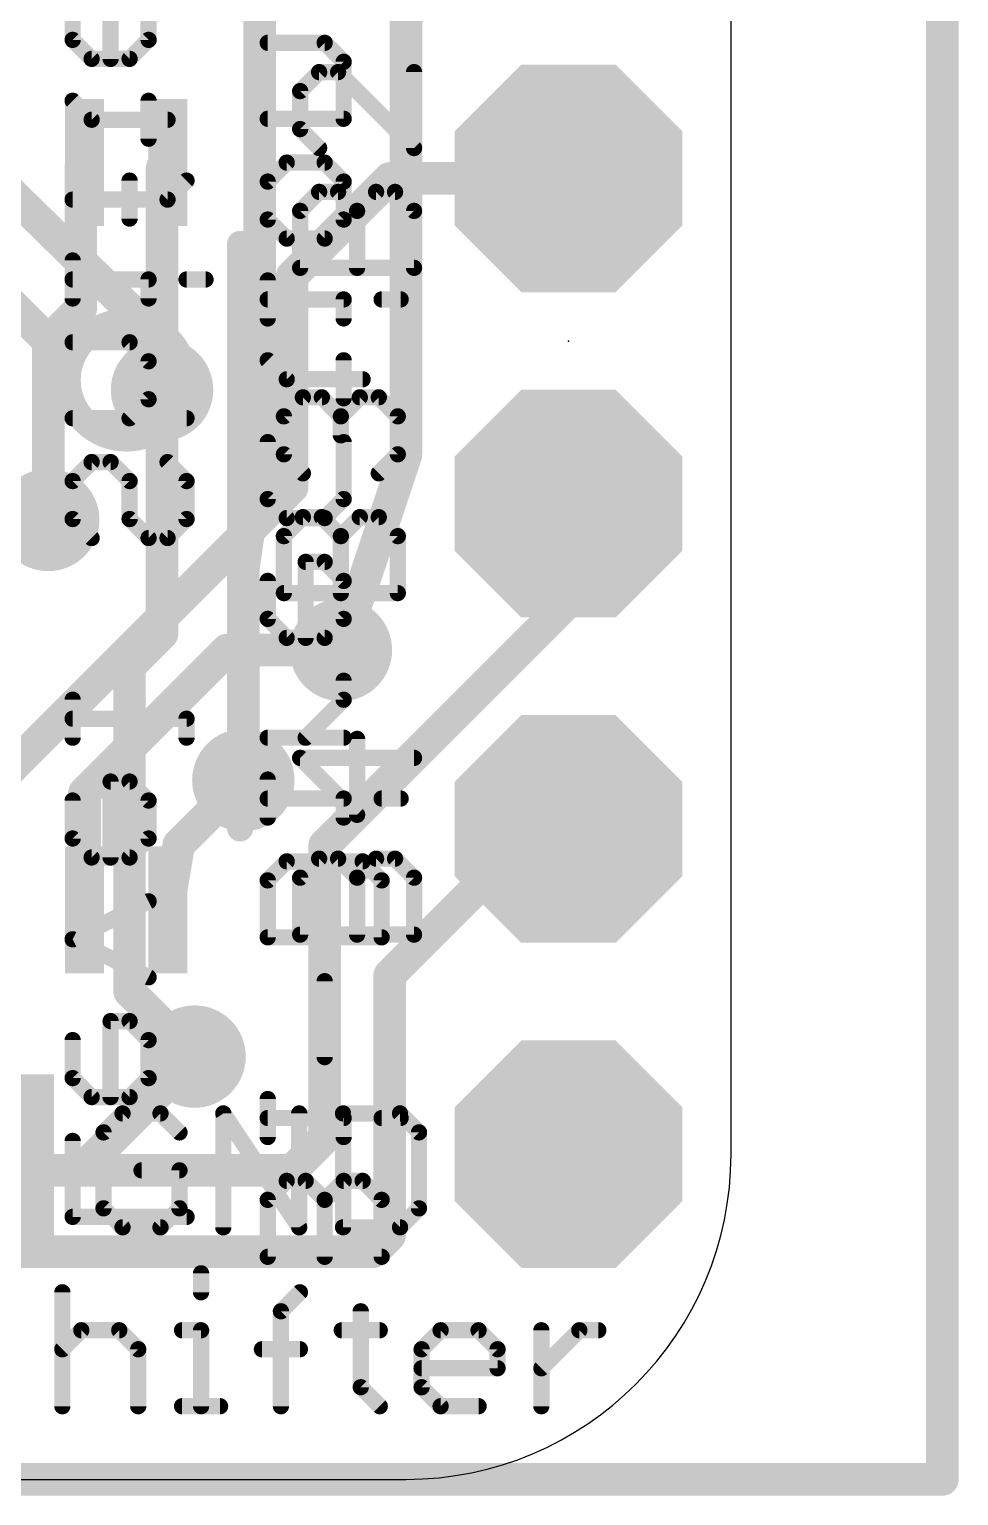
# Model space of a CAD drawing. Extents: x -0.5 to 14.5, y -0.1 to 18.7.
# Drawn here: x 7.22 to 14.48, y -0.13 to 11.32 of the extents above; entities that cross this region are included whole.
import ezdxf

# ---------------------------------------------------------------- set-up
doc = ezdxf.new("R2010")
doc.units = 0
for name, color, linetype in [('1', 12, 'CONTINUOUS'), ('16', 132, 'CONTINUOUS'), ('17', 110, 'CONTINUOUS'), ('18', 110, 'CONTINUOUS'), ('20', 53, 'CONTINUOUS'), ('21', 40, 'CONTINUOUS'), ('22', 6, 'CONTINUOUS'), ('23', 53, 'CONTINUOUS')]:
    doc.layers.add(name, color=color, linetype=linetype)

# ---------------------------------------------------------------- blocks, each defined once
blk = doc.blocks.new('OCTAGONP')
at = {"const_width": 0.5}
blk.add_lwpolyline([(-0.25, -0.1036), (-0.25, 0.1036), (-0.1036, 0.25), (0.1036, 0.25), (0.25, 0.1036), (0.25, -0.1036), (0.1036, -0.25), (-0.1036, -0.25), (-0.25, -0.1036), (-0.25, 0.1036)], dxfattribs=at)
blk = doc.blocks.new('RECT')
blk.add_solid([(-0.5, -0.5), (0.5, -0.5), (-0.5, 0.5), (0.5, 0.5)])
blk = doc.blocks.new('ROUNDV')
at = {"const_width": 0.5}
blk.add_lwpolyline([(0, -0.25, 1), (0, 0.25, 1), (0, -0.25)], format="xyb", dxfattribs=at)

msp = doc.modelspace()

# ---------------------------------------------------------------- linework, layer by layer
at = {"layer": '1', "const_width": 0.254}
for points in [[(7.62, 10.2538), (7.65, 10.2838)], [(7.62, 9.144), (7.62, 10.2538)], [(8.255, 10.2388), (8.3, 10.2838)], [(8.255, 8.509), (8.255, 10.2388)], [(9.271, 9.398), (10.033, 10.16)], [(10.033, 10.16), (11.43, 10.16)], [(9.271, 7.747), (9.271, 9.398)], [(7.366, 8.89), (7.62, 9.144)], [(7.366, 7.493), (7.366, 8.89)], [(9.271, 7.747), (7, 5.476)], [(7.65, 5.364), (8.763, 6.477)], [(8.763, 6.477), (9.652, 6.477)], [(8.3852, 4.9562), (8.89, 5.461)], [(7.65, 4.4482), (7.65, 5.364)], [(8.3, 4.4482), (8.3852, 4.9562)], [(7.62, 2.413), (8.509, 3.302)], [(6.792, 2.413), (7.62, 2.413)]]:
    msp.add_lwpolyline(points, dxfattribs=at)
at = {"layer": '1', "const_width": 0.127}
for points in [[(7.6835, 10.2538, 1), (7.5565, 10.2538)], [(7.5751, 10.2987, 1), (7.6649, 10.2089)], [(7.6949, 10.2389, 1), (7.6051, 10.3287)], [(8.3185, 10.2388, 1), (8.1915, 10.2388)], [(8.2101, 10.2837, 1), (8.2999, 10.1939)], [(8.3449, 10.2389, 1), (8.2551, 10.3287)], [(10.033, 10.2235, 1), (10.033, 10.0965)], [(10.0779, 10.1151, 1), (9.9881, 10.2049)], [(11.43, 10.0965, 1), (11.43, 10.2235)], [(9.3345, 9.398, 1), (9.2075, 9.398)], [(9.2261, 9.4429, 1), (9.3159, 9.3531)], [(7.5565, 9.144, 1), (7.6835, 9.144)], [(7.6649, 9.0991, 1), (7.5751, 9.1889)], [(7.4295, 8.89, 1), (7.3025, 8.89)], [(7.3211, 8.9349, 1), (7.4109, 8.8451)], [(8.1915, 8.509, 1), (8.3185, 8.509)], [(9.2075, 7.747, 1), (9.3345, 7.747)], [(9.3159, 7.7021, 1), (9.2261, 7.7919)], [(7.3025, 7.493, 1), (7.4295, 7.493)], [(8.763, 6.5405, 1), (8.763, 6.4135)], [(8.8079, 6.4321, 1), (8.7181, 6.5219)], [(9.652, 6.4135, 1), (9.652, 6.5405)], [(8.9349, 5.4161, 1), (8.8451, 5.5059)], [(7.7135, 5.364, 1), (7.5865, 5.364)], [(7.6051, 5.4089, 1), (7.6949, 5.3191)], [(8.3403, 5.0011, 1), (8.4301, 4.9113)], [(8.4478, 4.9457, 1), (8.3226, 4.9667)], [(7.5865, 4.4482, 1), (7.7135, 4.4482)], [(8.2374, 4.4587, 1), (8.3626, 4.4377)], [(8.5539, 3.2571, 1), (8.4641, 3.3469)], [(7.5751, 2.4579, 1), (7.6649, 2.3681)], [(7.62, 2.3495, 1), (7.62, 2.4765)]]:
    msp.add_lwpolyline(points, format="xyb", dxfattribs=at)
at = {"layer": '16', "const_width": 0.254}
for points in [[(14.351, 0), (14.351, 18.542)], [(1.778, 15.24), (8.255, 8.89)], [(9.017, 8.001), (9.017, 13.462)], [(3.556, 12.7), (7.366, 8.89)], [(10.16, 11.43), (11.43, 12.7)], [(10.16, 8.001), (10.16, 11.43)], [(7.366, 8.89), (7.366, 7.493)], [(8.255, 8.89), (8.255, 8.509)], [(8.255, 6.604), (8.255, 8.509)], [(8.89, 7.112), (9.017, 8.001)], [(9.652, 6.477), (10.16, 8.001)], [(11.43, 6.858), (11.43, 7.62)], [(8.89, 5.461), (8.89, 7.112)], [(11.43, 6.858), (9.525, 4.953)], [(8.001, 6.35), (8.255, 6.604)], [(8.001, 3.81), (8.001, 6.35)], [(11.049, 4.953), (11.43, 5.08)], [(9.525, 4.953), (9.525, 2.667)], [(11.049, 4.953), (10.033, 3.937)], [(10.033, 3.937), (10.033, 1.905)], [(8.509, 3.302), (8.001, 3.81)], [(9.525, 2.667), (9.271, 2.413)], [(9.271, 2.413), (6.731, 2.413)], [(10.033, 1.905), (9.906, 1.778)], [(9.906, 1.778), (6.35, 1.778)], [(-0.381, 0), (14.351, 0)]]:
    msp.add_lwpolyline(points, dxfattribs=at)
at = {"layer": '16', "const_width": 0.127}
for points in [[(10.1151, 11.4749, 1), (10.2049, 11.3851)], [(7.4295, 8.89, 1), (7.3025, 8.89)], [(7.3211, 8.8451, 1), (7.4109, 8.9349)], [(8.3185, 8.89, 1), (8.1915, 8.89)], [(8.2105, 8.8447, 1), (8.2995, 8.9353)], [(8.3185, 8.509, 1), (8.1915, 8.509)], [(8.1915, 8.509, 1), (8.3185, 8.509)], [(8.9535, 8.001, 1), (9.0805, 8.001)], [(9.0799, 7.992, 1), (8.9541, 8.01)], [(10.0965, 8.001, 1), (10.2235, 8.001)], [(10.2202, 7.9809, 1), (10.0998, 8.0211)], [(11.4935, 7.62, 1), (11.3665, 7.62)], [(7.3025, 7.493, 1), (7.4295, 7.493)], [(8.9535, 7.112, 1), (8.8265, 7.112)], [(8.8271, 7.121, 1), (8.9529, 7.103)], [(11.3665, 6.858, 1), (11.4935, 6.858)], [(11.4749, 6.8131, 1), (11.3851, 6.9029)], [(8.1915, 6.604, 1), (8.3185, 6.604)], [(8.2999, 6.5591, 1), (8.2101, 6.6489)], [(9.5918, 6.4971, 1), (9.7122, 6.4569)], [(8.0645, 6.35, 1), (7.9375, 6.35)], [(7.9561, 6.3949, 1), (8.0459, 6.3051)], [(8.8265, 5.461, 1), (8.9535, 5.461)], [(11.4501, 5.0198, 1), (11.4099, 5.1402)], [(9.5885, 4.953, 1), (9.4615, 4.953)], [(9.4801, 4.9979, 1), (9.5699, 4.9081)], [(11.0289, 5.0132, 1), (11.0691, 4.8928)], [(11.0939, 4.9081, 1), (11.0041, 4.9979)], [(10.0965, 3.937, 1), (9.9695, 3.937)], [(9.9881, 3.9819, 1), (10.0779, 3.8921)], [(8.0459, 3.8549, 1), (7.9561, 3.7651)], [(7.9375, 3.81, 1), (8.0645, 3.81)], [(8.4641, 3.2571, 1), (8.5539, 3.3469)], [(9.5699, 2.6221, 1), (9.4801, 2.7119)], [(9.4615, 2.667, 1), (9.5885, 2.667)], [(9.2261, 2.4579, 1), (9.3159, 2.3681)], [(9.271, 2.3495, 1), (9.271, 2.4765)], [(9.9695, 1.905, 1), (10.0965, 1.905)], [(10.0779, 1.8601, 1), (9.9881, 1.9499)], [(9.8611, 1.8229, 1), (9.9509, 1.7331)], [(9.906, 1.7145, 1), (9.906, 1.8415)], [(14.351, -0.0635, 1), (14.351, 0.0635)], [(14.2875, 0, 1), (14.4145, 0)]]:
    msp.add_lwpolyline(points, format="xyb", dxfattribs=at)
at = {"layer": '20'}
for p, q in [((12.7, 2.54), (12.7, 15.24)), ((2.54, 0), (10.16, 0))]:
    msp.add_line(p, q, dxfattribs=at)
msp.add_arc((10.16, 2.54), 2.54, 270, 0, dxfattribs=at)
at = {"layer": '21'}
for points, const_width in [([(9.482, 10.9902), (9.3337, 10.8419)], 0.127), ([(9.6303, 10.9902), (9.482, 10.9902)], 0.127), ([(10.2235, 10.397), (9.6303, 10.9902)], 0.127), ([(10.2235, 10.9902), (10.2235, 10.397)], 0.127), ([(9.3337, 10.8419), (9.3337, 10.5453)], 0.127), ([(9.3337, 10.5453), (9.482, 10.397)], 0.127), ([(9.3337, 9.9064), (9.482, 10.0547)], 0.127), ([(9.482, 10.0547), (9.6303, 10.0547)], 0.127), ([(9.6303, 10.0547), (9.7786, 9.9064)], 0.127), ([(9.7786, 9.9064), (9.9269, 10.0547)], 0.127), ([(9.9269, 10.0547), (10.0752, 10.0547)], 0.127), ([(10.0752, 10.0547), (10.2235, 9.9064)], 0.127), ([(9.3337, 9.4615), (9.3337, 9.9064)], 0.127), ([(9.7786, 9.4615), (9.7786, 9.9064)], 0.127), ([(10.2235, 9.9064), (10.2235, 9.4615)], 0.127), ([(8.8646, 9.6488), (8.8646, 5.0832)], 0.2032), ([(10.2235, 9.4615), (9.3337, 9.4615)], 0.127), ([(9.2067, 8.3019), (9.355, 8.4502)], 0.127), ([(9.355, 8.4502), (9.5033, 8.4502)], 0.127), ([(9.5033, 8.4502), (9.6516, 8.3019)], 0.127), ([(9.6516, 8.3019), (9.7999, 8.4502)], 0.127), ([(9.7999, 8.4502), (9.9482, 8.4502)], 0.127), ([(9.9482, 8.4502), (10.0965, 8.3019)], 0.127), ([(9.2067, 8.0053), (9.2067, 8.3019)], 0.127), ([(9.6516, 8.3019), (9.6516, 8.1536)], 0.127), ([(10.0965, 8.3019), (10.0965, 8.0053)], 0.127), ([(9.355, 7.857), (9.2067, 8.0053)], 0.127), ([(10.0965, 8.0053), (9.9482, 7.857)], 0.127), ([(9.2067, 7.3664), (9.355, 7.5147)], 0.127), ([(9.355, 7.5147), (9.5033, 7.5147)], 0.127), ([(9.5033, 7.5147), (9.6516, 7.3664)], 0.127), ([(9.6516, 7.3664), (9.7999, 7.5147)], 0.127), ([(9.7999, 7.5147), (9.9482, 7.5147)], 0.127), ([(9.9482, 7.5147), (10.0965, 7.3664)], 0.127), ([(9.2067, 6.9215), (9.2067, 7.3664)], 0.127), ([(9.6516, 6.9215), (9.6516, 7.3664)], 0.127), ([(10.0965, 7.3664), (10.0965, 6.9215)], 0.127), ([(10.0965, 6.9215), (9.2067, 6.9215)], 0.127), ([(9.7786, 5.19), (9.7786, 5.7832)], 0.127), ([(10.2235, 5.6349), (9.3337, 5.6349)], 0.127), ([(9.3337, 5.6349), (9.7786, 5.19)], 0.127), ([(9.3337, 4.6994), (9.482, 4.8477)], 0.127), ([(9.482, 4.8477), (9.6303, 4.8477)], 0.127), ([(9.6303, 4.8477), (9.7786, 4.6994)], 0.127), ([(9.7786, 4.6994), (9.9269, 4.8477)], 0.127), ([(9.9269, 4.8477), (10.0752, 4.8477)], 0.127), ([(10.0752, 4.8477), (10.2235, 4.6994)], 0.127), ([(9.3337, 4.2545), (9.3337, 4.6994)], 0.127), ([(9.7786, 4.2545), (9.7786, 4.6994)], 0.127), ([(10.2235, 4.6994), (10.2235, 4.2545)], 0.127), ([(10.2235, 4.2545), (9.3337, 4.2545)], 0.127), ([(7.9462, 2.8583), (7.7979, 2.71)], 0.127), ([(8.2428, 2.8583), (7.9462, 2.8583)], 0.127), ([(8.3911, 2.71), (8.2428, 2.8583)], 0.127), ([(8.7335, 1.9685), (8.7335, 2.8583)], 0.127), ([(8.7335, 2.8583), (9.3266, 1.9685)], 0.127), ([(9.3266, 1.9685), (9.3266, 2.8583)], 0.127), ([(9.669, 2.8583), (9.669, 1.9685)], 0.127), ([(10.1139, 2.8583), (9.669, 2.8583)], 0.127), ([(10.2622, 2.71), (10.1139, 2.8583)], 0.127), ([(7.7979, 2.71), (7.7979, 2.1168)], 0.127), ([(10.2622, 2.1168), (10.2622, 2.71)], 0.127), ([(8.3911, 2.4134), (8.0945, 2.4134)], 0.127), ([(8.3911, 2.1168), (8.3911, 2.4134)], 0.127), ([(7.7979, 2.1168), (7.9462, 1.9685)], 0.127), ([(8.2428, 1.9685), (8.3911, 2.1168)], 0.127), ([(10.1139, 1.9685), (10.2622, 2.1168)], 0.127), ([(7.9462, 1.9685), (8.2428, 1.9685)], 0.127), ([(9.669, 1.9685), (10.1139, 1.9685)], 0.127), ([(8.5598, 1.6096), (8.5598, 1.4613)], 0.127), ([(7.476, 1.4613), (7.476, 0.5715)], 0.127), ([(9.1835, 1.313), (9.3318, 1.4613)], 0.127), ([(9.1835, 0.5715), (9.1835, 1.313)], 0.127), ([(9.8072, 1.313), (9.8072, 0.7198)], 0.127), ([(7.476, 1.0164), (7.6243, 1.1647)], 0.127), ([(7.6243, 1.1647), (7.9209, 1.1647)], 0.127), ([(7.9209, 1.1647), (8.0692, 1.0164)], 0.127), ([(8.4115, 1.1647), (8.5598, 1.1647)], 0.127), ([(8.5598, 1.1647), (8.5598, 0.5715)], 0.127), ([(9.6589, 1.1647), (9.9555, 1.1647)], 0.127), ([(10.2826, 1.0164), (10.4309, 1.1647)], 0.127), ([(10.4309, 1.1647), (10.7275, 1.1647)], 0.127), ([(10.7275, 1.1647), (10.8757, 1.0164)], 0.127), ([(11.2181, 0.5715), (11.2181, 1.1647)], 0.127), ([(11.2181, 0.8681), (11.5147, 1.1647)], 0.127), ([(11.5147, 1.1647), (11.663, 1.1647)], 0.127), ([(8.0692, 1.0164), (8.0692, 0.5715)], 0.127), ([(9.0352, 1.0164), (9.3318, 1.0164)], 0.127), ([(10.2826, 0.7198), (10.2826, 1.0164)], 0.127), ([(10.8757, 1.0164), (10.8757, 0.8681)], 0.127), ([(10.8757, 0.8681), (10.2826, 0.8681)], 0.127), ([(9.8072, 0.7198), (9.9555, 0.5715)], 0.127), ([(10.4309, 0.5715), (10.2826, 0.7198)], 0.127), ([(8.4115, 0.5715), (8.7081, 0.5715)], 0.127), ([(10.7275, 0.5715), (10.4309, 0.5715)], 0.127)]:
    msp.add_lwpolyline(points, dxfattribs=dict(at, const_width=const_width))
for points, const_width in [([(9.482, 11.0219, 1), (9.482, 10.9584)], 0.0635), ([(9.5045, 10.9677, 1), (9.4596, 11.0126)], 0.0635), ([(9.6528, 11.0126, 1), (9.6079, 10.9677)], 0.0635), ([(9.6303, 10.9584, 1), (9.6303, 11.0219)], 0.0635), ([(10.2553, 10.9902, 1), (10.1918, 10.9902)], 0.0635), ([(9.3655, 10.8419, 1), (9.302, 10.8419)], 0.0635), ([(9.3113, 10.8643, 1), (9.3562, 10.8194)], 0.0635), ([(9.302, 10.5453, 1), (9.3655, 10.5453)], 0.0635), ([(9.3562, 10.5678, 1), (9.3113, 10.5229)], 0.0635), ([(9.4596, 10.3746, 1), (9.5045, 10.4195)], 0.0635), ([(10.1918, 10.397, 1), (10.2553, 10.397)], 0.0635), ([(10.201, 10.3746, 1), (10.246, 10.4195)], 0.0635), ([(9.482, 10.0864, 1), (9.482, 10.0229)], 0.0635), ([(9.5045, 10.0322, 1), (9.4596, 10.0771)], 0.0635), ([(9.6528, 10.0771, 1), (9.6079, 10.0322)], 0.0635), ([(9.6303, 10.0229, 1), (9.6303, 10.0864)], 0.0635), ([(9.9269, 10.0864, 1), (9.9269, 10.0229)], 0.0635), ([(9.9494, 10.0322, 1), (9.9045, 10.0771)], 0.0635), ([(10.0977, 10.0771, 1), (10.0528, 10.0322)], 0.0635), ([(10.0752, 10.0229, 1), (10.0752, 10.0864)], 0.0635), ([(9.3655, 9.9064, 1), (9.302, 9.9064)], 0.0635), ([(9.8104, 9.9064, 1), (9.7469, 9.9064)], 0.0635), ([(10.2553, 9.9064, 1), (10.1918, 9.9064)], 0.0635), ([(9.3113, 9.9288, 1), (9.3562, 9.8839)], 0.0635), ([(9.7562, 9.9288, 1), (9.8011, 9.8839)], 0.0635), ([(9.7562, 9.8839, 1), (9.8011, 9.9288)], 0.0635), ([(10.201, 9.8839, 1), (10.246, 9.9288)], 0.0635), ([(8.9154, 9.6488, 1), (8.8138, 9.6488)], 0.1016), ([(9.3337, 9.4933, 1), (9.3337, 9.4298)], 0.0635), ([(10.2235, 9.4298, 1), (10.2235, 9.4933)], 0.0635), ([(9.302, 9.4615, 1), (9.3655, 9.4615)], 0.0635), ([(9.7469, 9.4615, 1), (9.8104, 9.4615)], 0.0635), ([(10.1918, 9.4615, 1), (10.2553, 9.4615)], 0.0635), ([(7.9756, 8.128, 1), (7.9756, 9.0424, 1), (7.9756, 8.128)], 0.2032), ([(9.355, 8.4819, 1), (9.355, 8.4184)], 0.0635), ([(9.3775, 8.4277, 1), (9.3326, 8.4726)], 0.0635), ([(9.5258, 8.4726, 1), (9.4809, 8.4277)], 0.0635), ([(9.5033, 8.4184, 1), (9.5033, 8.4819)], 0.0635), ([(9.7999, 8.4819, 1), (9.7999, 8.4184)], 0.0635), ([(9.8224, 8.4277, 1), (9.7775, 8.4726)], 0.0635), ([(9.9707, 8.4726, 1), (9.9258, 8.4277)], 0.0635), ([(9.9482, 8.4184, 1), (9.9482, 8.4819)], 0.0635), ([(9.2385, 8.3019, 1), (9.175, 8.3019)], 0.0635), ([(9.6834, 8.3019, 1), (9.6199, 8.3019)], 0.0635), ([(10.1283, 8.3019, 1), (10.0648, 8.3019)], 0.0635), ([(9.1843, 8.3243, 1), (9.2292, 8.2794)], 0.0635), ([(9.6292, 8.3243, 1), (9.6741, 8.2794)], 0.0635), ([(9.6292, 8.2794, 1), (9.6741, 8.3243)], 0.0635), ([(10.074, 8.2794, 1), (10.119, 8.3243)], 0.0635), ([(9.6199, 8.1536, 1), (9.6834, 8.1536)], 0.0635), ([(9.2292, 8.0278, 1), (9.1843, 7.9829)], 0.0635), ([(9.175, 8.0053, 1), (9.2385, 8.0053)], 0.0635), ([(10.0648, 8.0053, 1), (10.1283, 8.0053)], 0.0635), ([(10.119, 7.9829, 1), (10.074, 8.0278)], 0.0635), ([(9.3326, 7.8346, 1), (9.3775, 7.8795)], 0.0635), ([(9.9258, 7.8795, 1), (9.9707, 7.8346)], 0.0635), ([(9.355, 7.5464, 1), (9.355, 7.4829)], 0.0635), ([(9.3775, 7.4922, 1), (9.3326, 7.5371)], 0.0635), ([(9.5258, 7.5371, 1), (9.4809, 7.4922)], 0.0635), ([(9.5033, 7.4829, 1), (9.5033, 7.5464)], 0.0635), ([(9.7999, 7.5464, 1), (9.7999, 7.4829)], 0.0635), ([(9.8224, 7.4922, 1), (9.7775, 7.5371)], 0.0635), ([(9.9707, 7.5371, 1), (9.9258, 7.4922)], 0.0635), ([(9.9482, 7.4829, 1), (9.9482, 7.5464)], 0.0635), ([(9.2385, 7.3664, 1), (9.175, 7.3664)], 0.0635), ([(9.1843, 7.3888, 1), (9.2292, 7.3439)], 0.0635), ([(9.6834, 7.3664, 1), (9.6199, 7.3664)], 0.0635), ([(9.6292, 7.3888, 1), (9.6741, 7.3439)], 0.0635), ([(9.6292, 7.3439, 1), (9.6741, 7.3888)], 0.0635), ([(10.1283, 7.3664, 1), (10.0648, 7.3664)], 0.0635), ([(10.074, 7.3439, 1), (10.119, 7.3888)], 0.0635), ([(9.2067, 6.9532, 1), (9.2067, 6.8898)], 0.0635), ([(9.175, 6.9215, 1), (9.2385, 6.9215)], 0.0635), ([(9.6199, 6.9215, 1), (9.6834, 6.9215)], 0.0635), ([(10.0648, 6.9215, 1), (10.1283, 6.9215)], 0.0635), ([(10.0965, 6.8898, 1), (10.0965, 6.9532)], 0.0635), ([(9.8104, 5.7832, 1), (9.7469, 5.7832)], 0.0635), ([(9.3337, 5.6666, 1), (9.3337, 5.6031)], 0.0635), ([(9.3562, 5.6573, 1), (9.3113, 5.6124)], 0.0635), ([(10.2235, 5.6031, 1), (10.2235, 5.6666)], 0.0635), ([(9.7469, 5.19, 1), (9.8104, 5.19)], 0.0635), ([(9.7562, 5.1676, 1), (9.8011, 5.2125)], 0.0635), ([(8.8138, 5.0832, 1), (8.9154, 5.0832)], 0.1016), ([(9.482, 4.8794, 1), (9.482, 4.8159)], 0.0635), ([(9.5045, 4.8252, 1), (9.4596, 4.8701)], 0.0635), ([(9.6528, 4.8701, 1), (9.6079, 4.8252)], 0.0635), ([(9.6303, 4.8159, 1), (9.6303, 4.8794)], 0.0635), ([(9.9269, 4.8794, 1), (9.9269, 4.8159)], 0.0635), ([(9.9494, 4.8252, 1), (9.9045, 4.8701)], 0.0635), ([(10.0977, 4.8701, 1), (10.0528, 4.8252)], 0.0635), ([(10.0752, 4.8159, 1), (10.0752, 4.8794)], 0.0635), ([(9.3655, 4.6994, 1), (9.302, 4.6994)], 0.0635), ([(9.3113, 4.7218, 1), (9.3562, 4.6769)], 0.0635), ([(9.8104, 4.6994, 1), (9.7469, 4.6994)], 0.0635), ([(9.7562, 4.7218, 1), (9.8011, 4.6769)], 0.0635), ([(9.7562, 4.6769, 1), (9.8011, 4.7218)], 0.0635), ([(10.2553, 4.6994, 1), (10.1918, 4.6994)], 0.0635), ([(10.201, 4.6769, 1), (10.246, 4.7218)], 0.0635), ([(9.3337, 4.2862, 1), (9.3337, 4.2228)], 0.0635), ([(9.302, 4.2545, 1), (9.3655, 4.2545)], 0.0635), ([(9.7469, 4.2545, 1), (9.8104, 4.2545)], 0.0635), ([(10.1918, 4.2545, 1), (10.2553, 4.2545)], 0.0635), ([(10.2235, 4.2228, 1), (10.2235, 4.2862)], 0.0635), ([(7.9462, 2.89, 1), (7.9462, 2.8265)], 0.0635), ([(7.9687, 2.8358, 1), (7.9238, 2.8807)], 0.0635), ([(8.2653, 2.8807, 1), (8.2204, 2.8358)], 0.0635), ([(8.2428, 2.8265, 1), (8.2428, 2.89)], 0.0635), ([(8.7599, 2.8759, 1), (8.707, 2.8406)], 0.0635), ([(8.7652, 2.8583, 1), (8.7017, 2.8583)], 0.0635), ([(9.3584, 2.8583, 1), (9.2949, 2.8583)], 0.0635), ([(9.7007, 2.8583, 1), (9.6372, 2.8583)], 0.0635), ([(9.669, 2.89, 1), (9.669, 2.8265)], 0.0635), ([(10.1363, 2.8807, 1), (10.0914, 2.8358)], 0.0635), ([(10.1139, 2.8265, 1), (10.1139, 2.89)], 0.0635), ([(7.8297, 2.71, 1), (7.7662, 2.71)], 0.0635), ([(7.7755, 2.7324, 1), (7.8204, 2.6875)], 0.0635), ([(8.3687, 2.6875, 1), (8.4136, 2.7324)], 0.0635), ([(10.2939, 2.71, 1), (10.2304, 2.71)], 0.0635), ([(10.2397, 2.6875, 1), (10.2846, 2.7324)], 0.0635), ([(8.0945, 2.4451, 1), (8.0945, 2.3816)], 0.0635), ([(8.4229, 2.4134, 1), (8.3594, 2.4134)], 0.0635), ([(8.3911, 2.3816, 1), (8.3911, 2.4451)], 0.0635), ([(7.8204, 2.1392, 1), (7.7755, 2.0943)], 0.0635), ([(8.4136, 2.0943, 1), (8.3687, 2.1392)], 0.0635), ([(10.2846, 2.0943, 1), (10.2397, 2.1392)], 0.0635), ([(7.7662, 2.1168, 1), (7.8297, 2.1168)], 0.0635), ([(8.3594, 2.1168, 1), (8.4229, 2.1168)], 0.0635), ([(10.2304, 2.1168, 1), (10.2939, 2.1168)], 0.0635), ([(7.9462, 2.0003, 1), (7.9462, 1.9368)], 0.0635), ([(7.9238, 1.946, 1), (7.9687, 1.991)], 0.0635), ([(8.2204, 1.991, 1), (8.2653, 1.946)], 0.0635), ([(8.2428, 1.9368, 1), (8.2428, 2.0003)], 0.0635), ([(8.7017, 1.9685, 1), (8.7652, 1.9685)], 0.0635), ([(9.2949, 1.9685, 1), (9.3584, 1.9685)], 0.0635), ([(9.3002, 1.9509, 1), (9.3531, 1.9861)], 0.0635), ([(9.6372, 1.9685, 1), (9.7007, 1.9685)], 0.0635), ([(9.669, 2.0003, 1), (9.669, 1.9368)], 0.0635), ([(10.0914, 1.991, 1), (10.1363, 1.946)], 0.0635), ([(10.1139, 1.9368, 1), (10.1139, 2.0003)], 0.0635), ([(8.5916, 1.6096, 1), (8.5281, 1.6096)], 0.0635), ([(7.5078, 1.4613, 1), (7.4443, 1.4613)], 0.0635), ([(8.5281, 1.4613, 1), (8.5916, 1.4613)], 0.0635), ([(9.3543, 1.4388, 1), (9.3093, 1.4837)], 0.0635), ([(9.2153, 1.313, 1), (9.1518, 1.313)], 0.0635), ([(9.8389, 1.313, 1), (9.7754, 1.313)], 0.0635), ([(9.1611, 1.3354, 1), (9.206, 1.2905)], 0.0635), ([(7.6243, 1.1964, 1), (7.6243, 1.1329)], 0.0635), ([(7.6468, 1.1422, 1), (7.6019, 1.1871)], 0.0635), ([(7.9433, 1.1871, 1), (7.8984, 1.1422)], 0.0635), ([(7.9209, 1.1329, 1), (7.9209, 1.1964)], 0.0635), ([(8.4115, 1.1964, 1), (8.4115, 1.1329)], 0.0635), ([(8.5916, 1.1647, 1), (8.5281, 1.1647)], 0.0635), ([(8.5598, 1.1329, 1), (8.5598, 1.1964)], 0.0635), ([(9.6589, 1.1964, 1), (9.6589, 1.1329)], 0.0635), ([(9.9555, 1.1329, 1), (9.9555, 1.1964)], 0.0635), ([(10.4309, 1.1964, 1), (10.4309, 1.1329)], 0.0635), ([(10.4533, 1.1422, 1), (10.4084, 1.1871)], 0.0635), ([(10.7499, 1.1871, 1), (10.705, 1.1422)], 0.0635), ([(10.7275, 1.1329, 1), (10.7275, 1.1964)], 0.0635), ([(11.2498, 1.1647, 1), (11.1863, 1.1647)], 0.0635), ([(11.5147, 1.1964, 1), (11.5147, 1.1329)], 0.0635), ([(11.5371, 1.1422, 1), (11.4922, 1.1871)], 0.0635), ([(11.663, 1.1329, 1), (11.663, 1.1964)], 0.0635), ([(7.4536, 1.0388, 1), (7.4985, 0.9939)], 0.0635), ([(8.1009, 1.0164, 1), (8.0374, 1.0164)], 0.0635), ([(8.0467, 0.9939, 1), (8.0916, 1.0388)], 0.0635), ([(9.0352, 1.0481, 1), (9.0352, 0.9846)], 0.0635), ([(9.3318, 0.9846, 1), (9.3318, 1.0481)], 0.0635), ([(10.3143, 1.0164, 1), (10.2508, 1.0164)], 0.0635), ([(10.2601, 1.0388, 1), (10.305, 0.9939)], 0.0635), ([(10.9075, 1.0164, 1), (10.844, 1.0164)], 0.0635), ([(10.8533, 0.9939, 1), (10.8982, 1.0388)], 0.0635), ([(10.2826, 0.8998, 1), (10.2826, 0.8363)], 0.0635), ([(10.8757, 0.8363, 1), (10.8757, 0.8998)], 0.0635), ([(11.1956, 0.8905, 1), (11.2405, 0.8456)], 0.0635), ([(10.844, 0.8681, 1), (10.9075, 0.8681)], 0.0635), ([(9.7754, 0.7198, 1), (9.8389, 0.7198)], 0.0635), ([(9.8296, 0.7422, 1), (9.7847, 0.6973)], 0.0635), ([(10.305, 0.7422, 1), (10.2601, 0.6973)], 0.0635), ([(10.2508, 0.7198, 1), (10.3143, 0.7198)], 0.0635), ([(7.4443, 0.5715, 1), (7.5078, 0.5715)], 0.0635), ([(8.0374, 0.5715, 1), (8.1009, 0.5715)], 0.0635), ([(8.4115, 0.6033, 1), (8.4115, 0.5397)], 0.0635), ([(8.5281, 0.5715, 1), (8.5916, 0.5715)], 0.0635), ([(8.7081, 0.5397, 1), (8.7081, 0.6033)], 0.0635), ([(9.1518, 0.5715, 1), (9.2153, 0.5715)], 0.0635), ([(9.933, 0.549, 1), (9.9779, 0.594)], 0.0635), ([(10.4309, 0.6033, 1), (10.4309, 0.5397)], 0.0635), ([(10.4084, 0.549, 1), (10.4533, 0.594)], 0.0635), ([(10.7275, 0.5397, 1), (10.7275, 0.6033)], 0.0635), ([(11.1863, 0.5715, 1), (11.2498, 0.5715)], 0.0635)]:
    msp.add_lwpolyline(points, format="xyb", dxfattribs=dict(at, const_width=const_width))
at = {"layer": '22', "const_width": 0.127}
for points in [[(7.8531, 11.6868), (7.8531, 11.0936)], [(7.5565, 11.5385), (7.5565, 11.2419)], [(8.1497, 11.2419), (8.1497, 11.5385)], [(7.5565, 11.2419), (7.7048, 11.0936)], [(8.0014, 11.0936), (8.1497, 11.2419)], [(9.5254, 11.219), (9.0805, 11.219)], [(9.6737, 11.0707), (9.5254, 11.219)], [(7.7048, 11.0936), (8.0014, 11.0936)], [(9.6737, 10.6258), (9.6737, 11.0707)], [(7.7048, 10.6182), (7.5565, 10.7665)], [(8.1497, 10.4699), (8.1497, 10.7665)], [(8.298, 10.6182), (7.7048, 10.6182)], [(9.0805, 10.6258), (9.6737, 10.6258)], [(9.0805, 10.1352), (9.2288, 10.2835)], [(9.2288, 10.2835), (9.5254, 10.2835)], [(9.5254, 10.2835), (9.6737, 10.1352)], [(8.0014, 9.8463), (8.0014, 10.1428)], [(8.298, 9.9945), (8.4463, 10.1428)], [(9.0805, 9.8386), (9.0805, 10.1352)], [(9.6737, 10.1352), (9.6737, 9.8386)], [(7.5565, 9.9945), (8.298, 9.9945)], [(9.2288, 9.6903), (9.0805, 9.8386)], [(9.6737, 9.8386), (9.5254, 9.6903)], [(9.5254, 9.6903), (9.2288, 9.6903)], [(7.5565, 9.2226), (7.5565, 9.5192)], [(8.1497, 9.3709), (7.5565, 9.3709)], [(8.1497, 9.2226), (8.1497, 9.3709)], [(8.5946, 9.3709), (8.4463, 9.3709)], [(9.0805, 9.0666), (9.0805, 9.3632)], [(9.6737, 9.2149), (9.0805, 9.2149)], [(9.6737, 9.0666), (9.6737, 9.2149)], [(10.1186, 9.2149), (9.9703, 9.2149)], [(8.0014, 8.8802), (7.5565, 8.8802)], [(8.1497, 8.7319), (8.0014, 8.8802)], [(8.1497, 8.4353), (8.1497, 8.7319)], [(9.2288, 8.5913), (9.0805, 8.7396)], [(9.6737, 8.443), (9.6737, 8.7396)], [(9.822, 8.5913), (9.2288, 8.5913)], [(8.0014, 8.2871), (8.1497, 8.4353)], [(8.4463, 8.2871), (7.5565, 8.2871)], [(9.0805, 7.6557), (9.0805, 8.1006)], [(9.6737, 8.1006), (9.6737, 7.6557)], [(7.7048, 7.9447), (7.5565, 7.7964)], [(7.8531, 7.9447), (7.7048, 7.9447)], [(8.0014, 7.7964), (7.8531, 7.9447)], [(8.298, 7.9447), (8.4463, 7.7964)], [(7.5565, 7.7964), (7.5565, 7.4998)], [(8.0014, 7.4998), (8.0014, 7.7964)], [(8.4463, 7.7964), (8.4463, 7.4998)], [(9.2288, 7.5075), (9.0805, 7.6557)], [(9.6737, 7.6557), (9.5254, 7.5075)], [(7.5565, 7.4998), (7.7048, 7.3515)], [(8.1497, 7.3515), (8.0014, 7.4998)], [(8.4463, 7.4998), (8.298, 7.3515)], [(9.5254, 7.5075), (9.2288, 7.5075)], [(8.298, 7.3515), (8.1497, 7.3515)], [(9.5254, 7.1651), (9.3771, 7.1651)], [(9.3771, 7.1651), (9.3771, 6.5719)], [(9.6737, 7.0168), (9.5254, 7.1651)], [(9.0805, 7.0168), (9.0805, 6.7202)], [(9.6737, 6.7202), (9.6737, 7.0168)], [(9.0805, 6.7202), (9.2288, 6.5719)], [(9.5254, 6.5719), (9.6737, 6.7202)], [(9.2288, 6.5719), (9.5254, 6.5719)], [(9.6737, 6.0889), (9.6737, 6.2372)], [(7.5565, 5.7923), (7.5565, 6.0889)], [(9.3771, 5.7923), (9.6737, 6.0889)], [(8.4463, 5.9406), (7.5565, 5.9406)], [(8.4463, 5.7923), (8.4463, 5.9406)], [(9.0805, 5.7923), (9.6737, 5.7923)], [(8.0014, 5.45), (7.8531, 5.45)], [(7.8531, 5.45), (7.8531, 4.8568)], [(8.1497, 5.3017), (8.0014, 5.45)], [(9.0805, 5.1687), (9.0805, 5.4652)], [(7.5565, 5.3017), (7.5565, 5.0051)], [(8.1497, 5.0051), (8.1497, 5.3017)], [(9.6737, 5.3169), (9.0805, 5.3169)], [(9.6737, 5.1687), (9.6737, 5.3169)], [(10.1186, 5.3169), (9.9703, 5.3169)], [(7.5565, 5.0051), (7.7048, 4.8568)], [(8.0014, 4.8568), (8.1497, 5.0051)], [(7.7048, 4.8568), (8.0014, 4.8568)], [(9.0805, 4.678), (9.2288, 4.8263)], [(9.2288, 4.8263), (9.822, 4.8263)], [(9.822, 4.8263), (9.9703, 4.678)], [(9.0805, 4.2331), (9.0805, 4.678)], [(9.9703, 4.678), (9.9703, 4.2331)], [(7.5565, 4.2179), (8.1497, 4.5145)], [(8.1497, 3.9213), (7.5565, 4.2179)], [(9.9703, 4.2331), (9.0805, 4.2331)], [(9.5254, 3.2976), (9.5254, 3.8908)], [(8.0014, 3.579), (7.8531, 3.579)], [(7.8531, 3.579), (7.8531, 2.9858)], [(8.1497, 3.4307), (8.0014, 3.579)], [(7.5565, 3.4307), (7.5565, 3.1341)], [(8.1497, 3.1341), (8.1497, 3.4307)], [(7.5565, 3.1341), (7.7048, 2.9858)], [(8.0014, 2.9858), (8.1497, 3.1341)], [(7.7048, 2.9858), (8.0014, 2.9858)], [(9.0805, 2.6739), (9.0805, 2.9705)], [(9.6737, 2.8222), (9.0805, 2.8222)], [(9.6737, 2.6739), (9.6737, 2.8222)], [(10.1186, 2.8222), (9.9703, 2.8222)], [(7.5565, 2.0503), (7.5565, 2.6434)], [(9.2288, 2.3316), (9.0805, 2.1833)], [(9.3771, 2.3316), (9.2288, 2.3316)], [(9.5254, 2.1833), (9.3771, 2.3316)], [(9.6737, 2.3316), (9.5254, 2.1833)], [(9.822, 2.3316), (9.6737, 2.3316)], [(9.9703, 2.1833), (9.822, 2.3316)], [(9.0805, 2.1833), (9.0805, 1.7384)], [(9.5254, 1.7384), (9.5254, 2.1833)], [(9.9703, 1.7384), (9.9703, 2.1833)], [(8.4463, 2.0503), (7.5565, 2.0503)], [(9.0805, 1.7384), (9.9703, 1.7384)]]:
    msp.add_lwpolyline(points, dxfattribs=at)
at = {"layer": '22', "const_width": 0.0635}
for points in [[(7.579, 11.2643, 1), (7.534, 11.2194)], [(7.5248, 11.2419, 1), (7.5883, 11.2419)], [(8.1179, 11.2419, 1), (8.1814, 11.2419)], [(8.1721, 11.2194, 1), (8.1272, 11.2643)], [(9.0805, 11.2508, 1), (9.0805, 11.1873)], [(9.5478, 11.2415, 1), (9.5029, 11.1966)], [(9.5254, 11.1873, 1), (9.5254, 11.2508)], [(7.7048, 11.1254, 1), (7.7048, 11.0619)], [(7.6823, 11.0712, 1), (7.7272, 11.1161)], [(7.8213, 11.0936, 1), (7.8848, 11.0936)], [(7.9789, 11.1161, 1), (8.0238, 11.0712)], [(8.0014, 11.0619, 1), (8.0014, 11.1254)], [(9.7054, 11.0707, 1), (9.6419, 11.0707)], [(9.6512, 11.0483, 1), (9.6961, 11.0932)], [(7.579, 10.789, 1), (7.534, 10.7441)], [(8.1814, 10.7665, 1), (8.1179, 10.7665)], [(7.7048, 10.65, 1), (7.7048, 10.5865)], [(7.6823, 10.5958, 1), (7.7272, 10.6407)], [(8.298, 10.5865, 1), (8.298, 10.65)], [(9.0805, 10.6576, 1), (9.0805, 10.5941)], [(9.6419, 10.6258, 1), (9.7054, 10.6258)], [(9.6737, 10.5941, 1), (9.6737, 10.6576)], [(8.1179, 10.4699, 1), (8.1814, 10.4699)], [(9.2288, 10.3152, 1), (9.2288, 10.2517)], [(9.2512, 10.261, 1), (9.2063, 10.3059)], [(9.5478, 10.3059, 1), (9.5029, 10.261)], [(9.5254, 10.2517, 1), (9.5254, 10.3152)], [(8.0331, 10.1428, 1), (7.9696, 10.1428)], [(8.4687, 10.1204, 1), (8.4238, 10.1653)], [(9.1123, 10.1352, 1), (9.0488, 10.1352)], [(9.7054, 10.1352, 1), (9.6419, 10.1352)], [(9.058, 10.1577, 1), (9.103, 10.1128)], [(9.6512, 10.1128, 1), (9.6961, 10.1577)], [(7.5565, 10.0263, 1), (7.5565, 9.9628)], [(8.2755, 10.017, 1), (8.3204, 9.9721)], [(8.298, 9.9628, 1), (8.298, 10.0263)], [(7.9696, 9.8463, 1), (8.0331, 9.8463)], [(9.103, 9.8611, 1), (9.058, 9.8162)], [(9.0488, 9.8386, 1), (9.1123, 9.8386)], [(9.6419, 9.8386, 1), (9.7054, 9.8386)], [(9.6961, 9.8162, 1), (9.6512, 9.8611)], [(9.2288, 9.7221, 1), (9.2288, 9.6586)], [(9.2063, 9.6679, 1), (9.2512, 9.7128)], [(9.5029, 9.7128, 1), (9.5478, 9.6679)], [(9.5254, 9.6586, 1), (9.5254, 9.7221)], [(7.5883, 9.5192, 1), (7.5248, 9.5192)], [(7.5565, 9.4026, 1), (7.5565, 9.3391)], [(8.1814, 9.3709, 1), (8.1179, 9.3709)], [(8.1497, 9.3391, 1), (8.1497, 9.4026)], [(8.4463, 9.4026, 1), (8.4463, 9.3391)], [(8.5946, 9.3391, 1), (8.5946, 9.4026)], [(9.1123, 9.3632, 1), (9.0488, 9.3632)], [(9.0805, 9.2467, 1), (9.0805, 9.1832)], [(9.7054, 9.2149, 1), (9.6419, 9.2149)], [(9.6737, 9.1832, 1), (9.6737, 9.2467)], [(9.9703, 9.2467, 1), (9.9703, 9.1832)], [(10.1186, 9.1832, 1), (10.1186, 9.2467)], [(7.5248, 9.2226, 1), (7.5883, 9.2226)], [(8.1179, 9.2226, 1), (8.1814, 9.2226)], [(9.0488, 9.0666, 1), (9.1123, 9.0666)], [(9.6419, 9.0666, 1), (9.7054, 9.0666)], [(7.5565, 8.912, 1), (7.5565, 8.8485)], [(8.0238, 8.9027, 1), (7.9789, 8.8578)], [(8.0014, 8.8485, 1), (8.0014, 8.912)], [(8.1814, 8.7319, 1), (8.1179, 8.7319)], [(8.1272, 8.7095, 1), (8.1721, 8.7544)], [(9.103, 8.762, 1), (9.058, 8.7171)], [(9.7054, 8.7396, 1), (9.6419, 8.7396)], [(9.2288, 8.623, 1), (9.2288, 8.5595)], [(9.2063, 8.5688, 1), (9.2512, 8.6137)], [(9.822, 8.5595, 1), (9.822, 8.623)], [(8.1721, 8.4129, 1), (8.1272, 8.4578)], [(9.6419, 8.443, 1), (9.7054, 8.443)], [(8.1179, 8.4353, 1), (8.1814, 8.4353)], [(7.5565, 8.3188, 1), (7.5565, 8.2553)], [(7.9789, 8.3095, 1), (8.0238, 8.2646)], [(8.4463, 8.2553, 1), (8.4463, 8.3188)], [(9.1123, 8.1006, 1), (9.0488, 8.1006)], [(9.7054, 8.1006, 1), (9.6419, 8.1006)], [(7.7048, 7.9765, 1), (7.7048, 7.913)], [(7.7272, 7.9223, 1), (7.6823, 7.9672)], [(7.8755, 7.9672, 1), (7.8306, 7.9223)], [(7.8531, 7.913, 1), (7.8531, 7.9765)], [(8.3204, 7.9672, 1), (8.2755, 7.9223)], [(7.5883, 7.7964, 1), (7.5248, 7.7964)], [(7.534, 7.8189, 1), (7.579, 7.774)], [(8.0331, 7.7964, 1), (7.9696, 7.7964)], [(7.9789, 7.774, 1), (8.0238, 7.8189)], [(8.478, 7.7964, 1), (8.4145, 7.7964)], [(8.4238, 7.774, 1), (8.4687, 7.8189)], [(9.103, 7.6782, 1), (9.058, 7.6333)], [(9.0488, 7.6557, 1), (9.1123, 7.6557)], [(9.6419, 7.6557, 1), (9.7054, 7.6557)], [(9.6961, 7.6333, 1), (9.6512, 7.6782)], [(7.579, 7.5223, 1), (7.534, 7.4774)], [(8.0238, 7.5223, 1), (7.9789, 7.4774)], [(8.4687, 7.4774, 1), (8.4238, 7.5223)], [(9.2288, 7.5392, 1), (9.2288, 7.4757)], [(9.2063, 7.485, 1), (9.2512, 7.5299)], [(9.5029, 7.5299, 1), (9.5478, 7.485)], [(9.5254, 7.4757, 1), (9.5254, 7.5392)], [(7.5248, 7.4998, 1), (7.5883, 7.4998)], [(7.9696, 7.4998, 1), (8.0331, 7.4998)], [(8.4145, 7.4998, 1), (8.478, 7.4998)], [(7.6823, 7.3291, 1), (7.7272, 7.374)], [(8.1497, 7.3833, 1), (8.1497, 7.3198)], [(8.1272, 7.3291, 1), (8.1721, 7.374)], [(8.2755, 7.374, 1), (8.3204, 7.3291)], [(8.298, 7.3198, 1), (8.298, 7.3833)], [(9.3771, 7.1969, 1), (9.3771, 7.1334)], [(9.4088, 7.1651, 1), (9.3453, 7.1651)], [(9.5478, 7.1876, 1), (9.5029, 7.1427)], [(9.5254, 7.1334, 1), (9.5254, 7.1969)], [(9.1123, 7.0168, 1), (9.0488, 7.0168)], [(9.7054, 7.0168, 1), (9.6419, 7.0168)], [(9.6512, 6.9944, 1), (9.6961, 7.0393)], [(9.103, 6.7427, 1), (9.058, 6.6978)], [(9.6961, 6.6978, 1), (9.6512, 6.7427)], [(9.0488, 6.7202, 1), (9.1123, 6.7202)], [(9.6419, 6.7202, 1), (9.7054, 6.7202)], [(9.2288, 6.6037, 1), (9.2288, 6.5402)], [(9.2063, 6.5495, 1), (9.2512, 6.5944)], [(9.3453, 6.5719, 1), (9.4088, 6.5719)], [(9.5029, 6.5944, 1), (9.5478, 6.5495)], [(9.5254, 6.5402, 1), (9.5254, 6.6037)], [(9.7054, 6.2372, 1), (9.6419, 6.2372)], [(7.5883, 6.0889, 1), (7.5248, 6.0889)], [(9.6419, 6.0889, 1), (9.7054, 6.0889)], [(9.6961, 6.0665, 1), (9.6512, 6.1114)], [(7.5565, 5.9724, 1), (7.5565, 5.9089)], [(8.478, 5.9406, 1), (8.4145, 5.9406)], [(8.4463, 5.9089, 1), (8.4463, 5.9724)], [(9.0805, 5.8241, 1), (9.0805, 5.7606)], [(9.3546, 5.8148, 1), (9.3995, 5.7699)], [(9.6737, 5.7606, 1), (9.6737, 5.8241)], [(7.5248, 5.7923, 1), (7.5883, 5.7923)], [(8.4145, 5.7923, 1), (8.478, 5.7923)], [(7.8848, 5.45, 1), (7.8213, 5.45)], [(7.8531, 5.4817, 1), (7.8531, 5.4182)], [(8.0238, 5.4724, 1), (7.9789, 5.4275)], [(8.0014, 5.4182, 1), (8.0014, 5.4817)], [(9.1123, 5.4652, 1), (9.0488, 5.4652)], [(7.5883, 5.3017, 1), (7.5248, 5.3017)], [(8.1814, 5.3017, 1), (8.1179, 5.3017)], [(8.1272, 5.2792, 1), (8.1721, 5.3241)], [(9.0805, 5.3487, 1), (9.0805, 5.2852)], [(9.7054, 5.3169, 1), (9.6419, 5.3169)], [(9.6737, 5.2852, 1), (9.6737, 5.3487)], [(9.9703, 5.3487, 1), (9.9703, 5.2852)], [(10.1186, 5.2852, 1), (10.1186, 5.3487)], [(9.0488, 5.1687, 1), (9.1123, 5.1687)], [(9.6419, 5.1687, 1), (9.7054, 5.1687)], [(7.579, 5.0276, 1), (7.534, 4.9827)], [(8.1721, 4.9827, 1), (8.1272, 5.0276)], [(7.5248, 5.0051, 1), (7.5883, 5.0051)], [(8.1179, 5.0051, 1), (8.1814, 5.0051)], [(7.7048, 4.8886, 1), (7.7048, 4.8251)], [(7.6823, 4.8344, 1), (7.7272, 4.8793)], [(7.8213, 4.8568, 1), (7.8848, 4.8568)], [(7.9789, 4.8793, 1), (8.0238, 4.8344)], [(8.0014, 4.8251, 1), (8.0014, 4.8886)], [(9.2288, 4.8581, 1), (9.2288, 4.7946)], [(9.2512, 4.8039, 1), (9.2063, 4.8488)], [(9.8444, 4.8488, 1), (9.7995, 4.8039)], [(9.822, 4.7946, 1), (9.822, 4.8581)], [(9.1123, 4.678, 1), (9.0488, 4.678)], [(9.058, 4.7005, 1), (9.103, 4.6556)], [(10.002, 4.678, 1), (9.9385, 4.678)], [(9.9478, 4.6556, 1), (9.9927, 4.7005)], [(8.1639, 4.4861, 1), (8.1355, 4.5429)], [(7.5707, 4.2463, 1), (7.5423, 4.1895)], [(7.5423, 4.2463, 1), (7.5707, 4.1895)], [(9.0805, 4.2649, 1), (9.0805, 4.2014)], [(9.0488, 4.2331, 1), (9.1123, 4.2331)], [(9.9385, 4.2331, 1), (10.002, 4.2331)], [(9.9703, 4.2014, 1), (9.9703, 4.2649)], [(8.1355, 3.8929, 1), (8.1639, 3.9497)], [(9.5571, 3.8908, 1), (9.4936, 3.8908)], [(7.8848, 3.579, 1), (7.8213, 3.579)], [(7.8531, 3.6107, 1), (7.8531, 3.5472)], [(8.0238, 3.6014, 1), (7.9789, 3.5565)], [(8.0014, 3.5472, 1), (8.0014, 3.6107)], [(7.5883, 3.4307, 1), (7.5248, 3.4307)], [(8.1814, 3.4307, 1), (8.1179, 3.4307)], [(8.1272, 3.4082, 1), (8.1721, 3.4531)], [(9.4936, 3.2976, 1), (9.5571, 3.2976)], [(7.579, 3.1565, 1), (7.534, 3.1116)], [(7.5248, 3.1341, 1), (7.5883, 3.1341)], [(8.1179, 3.1341, 1), (8.1814, 3.1341)], [(8.1721, 3.1116, 1), (8.1272, 3.1565)], [(7.7048, 3.0175, 1), (7.7048, 2.954)], [(7.6823, 2.9633, 1), (7.7272, 3.0082)], [(7.8213, 2.9858, 1), (7.8848, 2.9858)], [(7.9789, 3.0082, 1), (8.0238, 2.9633)], [(8.0014, 2.954, 1), (8.0014, 3.0175)], [(9.1123, 2.9705, 1), (9.0488, 2.9705)], [(9.0805, 2.854, 1), (9.0805, 2.7905)], [(9.7054, 2.8222, 1), (9.6419, 2.8222)], [(9.6737, 2.7905, 1), (9.6737, 2.854)], [(9.9703, 2.854, 1), (9.9703, 2.7905)], [(10.1186, 2.7905, 1), (10.1186, 2.854)], [(7.5883, 2.6434, 1), (7.5248, 2.6434)], [(9.0488, 2.6739, 1), (9.1123, 2.6739)], [(9.6419, 2.6739, 1), (9.7054, 2.6739)], [(9.2288, 2.3633, 1), (9.2288, 2.2998)], [(9.2512, 2.3091, 1), (9.2063, 2.354)], [(9.3995, 2.354, 1), (9.3546, 2.3091)], [(9.3771, 2.2998, 1), (9.3771, 2.3633)], [(9.6737, 2.3633, 1), (9.6737, 2.2998)], [(9.6961, 2.3091, 1), (9.6512, 2.354)], [(9.8444, 2.354, 1), (9.7995, 2.3091)], [(9.822, 2.2998, 1), (9.822, 2.3633)], [(9.058, 2.2058, 1), (9.103, 2.1608)], [(9.1123, 2.1833, 1), (9.0488, 2.1833)], [(9.5029, 2.2058, 1), (9.5478, 2.1608)], [(9.5571, 2.1833, 1), (9.4936, 2.1833)], [(9.5029, 2.1608, 1), (9.5478, 2.2058)], [(10.002, 2.1833, 1), (9.9385, 2.1833)], [(9.9478, 2.1608, 1), (9.9927, 2.2058)], [(7.5565, 2.082, 1), (7.5565, 2.0185)], [(7.5248, 2.0503, 1), (7.5883, 2.0503)], [(8.4463, 2.0185, 1), (8.4463, 2.082)], [(9.0805, 1.7702, 1), (9.0805, 1.7067)], [(9.0488, 1.7384, 1), (9.1123, 1.7384)], [(9.4936, 1.7384, 1), (9.5571, 1.7384)], [(9.9385, 1.7384, 1), (10.002, 1.7384)], [(9.9703, 1.7067, 1), (9.9703, 1.7702)]]:
    msp.add_lwpolyline(points, format="xyb", dxfattribs=at)
at = {"layer": '23'}
msp.add_point((11.43, 8.89), dxfattribs=at)

# ---------------------------------------------------------------- block references
at = {"layer": '1', "xscale": 0.3048, "yscale": 0.9906, "rotation": 180}
for p in [(7.65, 10.2838), (8.3, 10.2838), (7.65, 4.4482), (8.3, 4.4482)]:
    msp.add_blockref('RECT', p, dxfattribs=at)
at = {"layer": '1', "xscale": 1.24, "yscale": 1.5}
msp.add_blockref('RECT', (6.792, 2.413), dxfattribs=at)
at = {"layer": '17', "xscale": 1.778, "yscale": 1.778}
for p in [(11.43, 10.16), (11.43, 10.16), (11.43, 7.62), (11.43, 7.62), (11.43, 5.08), (11.43, 5.08), (11.43, 2.54), (11.43, 2.54)]:
    msp.add_blockref('OCTAGONP', p, dxfattribs=at)
at = {"layer": '18', "xscale": 0.8001, "yscale": 0.8001}
for p in [(8.255, 8.509), (8.255, 8.509), (7.366, 7.493), (7.366, 7.493), (9.652, 6.477), (9.652, 6.477), (8.89, 5.461), (8.89, 5.461), (8.509, 3.302), (8.509, 3.302)]:
    msp.add_blockref('ROUNDV', p, dxfattribs=at)

doc.saveas('drawing.dxf')
